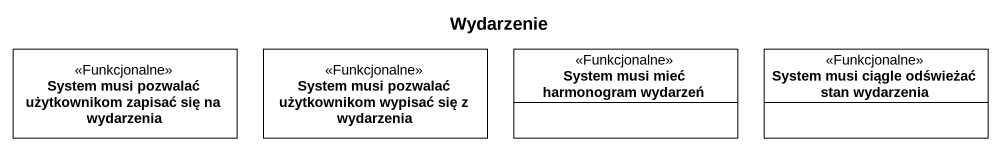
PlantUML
@startuml
title Wydarzenie
hide circle
hide empty members
class "System musi pozwalać użytkownikom zapisać się na wydarzenia" as System_musi_pozwalać <<Funkcjonalne>>
class "System musi pozwalać użytkownikom wypisać się z wydarzenia" as System_musi_pozwalać_2 <<Funkcjonalne>>
class "System musi mieć harmonogram wydarzeń" as System_musi_mieć <<Funkcjonalne>>
class "System musi ciągle odświeżać stan wydarzenia" as System_musi_ciągle <<Funkcjonalne>>
@enduml
